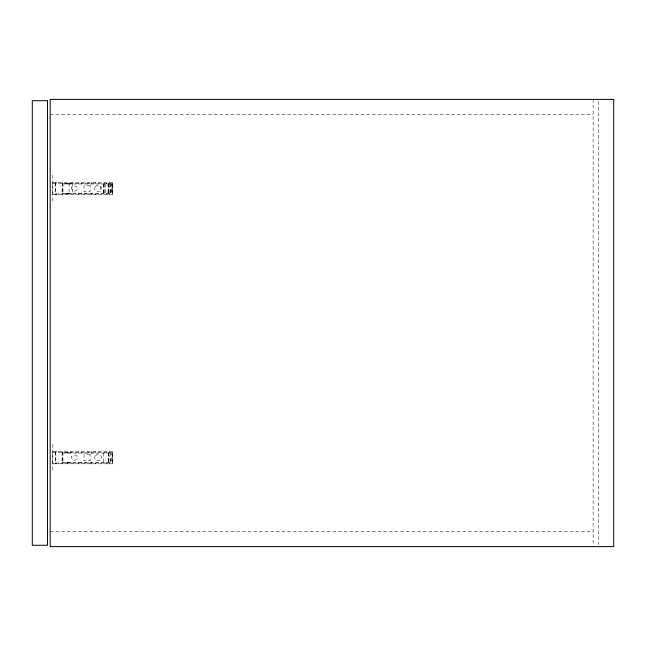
<?xml version="1.0" encoding="UTF-8"?>
<svg xmlns="http://www.w3.org/2000/svg" width="646" height="646" viewBox="0 0 646 646"><rect width="100%" height="100%" fill="white"/><g stroke="black" fill="none" stroke-linecap="round" stroke-linejoin="round"><path stroke-width="0.48" stroke-dasharray="3.23 2.42" d="M50.186 114.592L593.125 114.592M52.802 183.23L112.566 183.23L112.566 193.962L52.802 193.962M62.089 183.997L112.598 183.997L112.598 193.194L62.089 193.194M52.802 452.313L112.566 452.313L112.566 463.045L52.802 463.045M62.089 453.08L112.598 453.08L112.598 462.278L62.089 462.278M50.186 531.408L593.125 531.408M108.157 183.997L111.492 193.194L111.492 183.997M108.157 453.08L111.492 462.278L111.492 453.08M598.495 101.398L598.495 544.602M593.125 99.387L593.125 544.715M111.952 183.997L111.952 193.194M110.789 183.997L110.789 193.194M110.789 453.08L110.789 462.278M110.022 183.997L110.022 193.194M109.739 182.463L109.739 183.23M109.739 193.962L109.739 194.729M109.739 451.546L109.739 452.313M109.739 463.045L109.739 463.812M108.899 183.997L108.899 193.194M108.899 453.08L108.899 462.278M108.665 183.23L108.665 193.962M108.665 452.313L108.665 463.045M108.471 183.997L108.471 193.194M108.471 453.08L108.471 462.278M108.052 183.997L108.052 193.194M106.21 183.23L106.21 183.997M106.21 193.194L106.21 193.962M106.21 452.313L106.21 453.08M106.21 462.278L106.21 463.045M105.613 183.997L105.613 193.194M104.474 183.997L104.474 193.194M103.4 183.997L103.4 193.194M103.295 183.997L103.295 193.194M103.295 453.08L103.295 462.278M100.526 186.428L100.526 190.772M95.414 182.463L95.414 183.23M95.414 193.962L95.414 194.729M95.414 451.546L95.414 452.313M95.414 463.045L95.414 463.812M91.635 183.23L91.635 183.997M91.635 193.194L91.635 193.962M91.635 452.313L91.635 453.08M91.635 462.278L91.635 463.045M91.595 182.463L91.595 183.23M91.595 193.962L91.595 194.729M91.595 451.546L91.595 452.313M91.595 463.045L91.595 463.812M88.122 183.23L88.122 183.997M88.122 193.194L88.122 193.962M88.122 452.313L88.122 453.08M88.122 462.278L88.122 463.045M85.143 183.23L85.143 183.997M85.143 193.194L85.143 193.962M85.143 452.313L85.143 453.08M85.143 462.278L85.143 463.045M81.614 183.23L81.614 183.997M81.614 193.194L81.614 193.962M81.614 452.313L81.614 453.08M81.614 462.278L81.614 463.045M78.529 183.23L78.529 183.997M78.529 193.194L78.529 193.962M78.529 452.313L78.529 453.08M78.529 462.278L78.529 463.045M72.457 183.23L72.457 193.962M71.246 183.23L71.246 183.997M71.246 193.194L71.246 193.962M71.246 452.313L71.246 453.08M71.246 462.278L71.246 463.045M70.01 183.23L70.01 183.997M70.01 193.194L70.01 193.962M70.01 452.313L70.01 453.08M70.01 462.278L70.01 463.045M69.09 183.23L69.09 193.962M68.274 183.23L68.274 183.997M68.274 193.194L68.274 193.962M68.274 452.313L68.274 453.08M68.274 462.278L68.274 463.045M67.83 183.23L67.83 183.997M67.83 193.194L67.83 193.962M67.83 452.313L67.83 453.08M67.83 462.278L67.83 463.045M67.265 183.23L67.265 183.997M67.265 193.194L67.265 193.962M67.265 452.313L67.265 453.08M67.265 462.278L67.265 463.045M67.127 183.23L67.127 183.997M67.127 193.194L67.127 193.962M66.772 183.23L66.772 183.997M66.772 193.194L66.772 193.962M66.772 452.313L66.772 453.08M66.772 462.278L66.772 463.045M66.175 183.23L66.175 183.997M66.175 193.194L66.175 193.962M65.617 183.23L65.617 183.997M65.617 193.194L65.617 193.962M65.617 452.313L65.617 453.08M65.617 462.278L65.617 463.045M62.937 183.23L62.937 193.962M62.937 452.313L62.937 463.045M62.573 182.463L62.573 194.729M62.573 451.546L62.573 463.812M62.089 183.23L62.089 193.962M62.089 452.313L62.089 463.045M58.172 182.463L58.172 183.23M58.172 193.962L58.172 194.729M58.172 451.546L58.172 452.313M58.172 463.045L58.172 463.812M56.711 182.463L56.711 183.23M56.711 193.962L56.711 194.729M56.711 451.546L56.711 452.313M56.711 463.045L56.711 463.812M55.435 183.23L55.435 193.962M55.435 452.313L55.435 463.045M55.241 182.463L55.241 194.729M55.241 451.546L55.241 463.812M52.907 182.463L52.907 183.23M52.907 193.962L52.907 194.729M52.907 451.546L52.907 452.313M52.907 463.045L52.907 463.812M52.802 175.179L52.802 202.012M52.802 444.262L52.802 471.095M71.714 187.251L71.302 188.6L72.845 190.917L74.387 191.281L77.06 189.94L77.48 188.6L77.06 187.251L75.929 186.274L74.387 185.911L71.714 187.251M95.091 187.049L94.615 188.6L95.091 190.142L96.399 191.273L98.176 191.684L99.952 191.273L101.252 190.142L101.729 188.6L101.252 187.049L99.952 185.919L98.176 185.507L96.399 185.919L95.091 187.049M71.714 456.334L71.302 457.683L72.845 460L74.387 460.364L77.06 459.023L77.48 457.683L77.06 456.334L75.929 455.357L74.387 454.994L71.714 456.334M95.091 456.133L94.615 457.683L95.091 459.225L96.399 460.356L98.176 460.768L99.952 460.356L101.252 459.225L101.729 457.683L101.252 456.133L99.952 455.002L98.176 454.59L96.399 455.002L95.091 456.133M112.767 182.463L52.455 182.463L52.455 194.729L112.767 194.729L112.767 182.463M90.077 185.531L83.972 185.531L83.972 191.66L90.077 191.66L90.077 185.531M112.767 451.546L52.455 451.546L52.455 463.812L112.767 463.812L112.767 451.546M90.077 454.614L83.972 454.614L83.972 460.743L90.077 460.743L90.077 454.614"/><path stroke-width="0.97" d="M613.7 99.387L50.186 99.387L50.186 546.613L613.7 546.613L613.7 99.387M47.505 100.728L32.3 100.728L32.3 545.272L47.505 545.272L47.505 100.728"/></g></svg>
